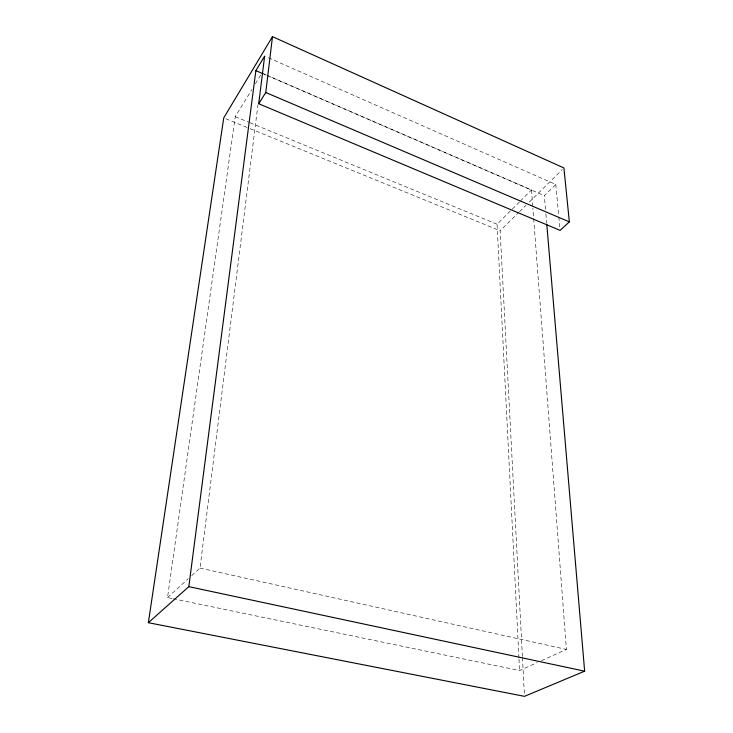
<?xml version="1.0" encoding="UTF-8"?>
<svg xmlns="http://www.w3.org/2000/svg" width="733" height="733" viewBox="0 0 733 733"><rect width="100%" height="100%" fill="white"/><g stroke="black" fill="none" stroke-linecap="round" stroke-linejoin="round"><path stroke-width="0.55" stroke-dasharray="3.67 2.75" d="M191.689 575.643L200.017 568.084L257.943 104.874M172.008 598.485L167.527 597.56L235.256 116.684L251.84 89.554M255.396 83.745L261.324 74.06M518.937 657.996L497.066 224.243L519.486 201.914M520.283 201.117L531.498 189.948L267.16 75.362M522.391 656.411L500.135 230.776L518.707 212.497M519.514 211.7L525.973 205.341M529.208 202.161L562.312 169.57M545.508 209.354L544.344 195.665L555.797 184.505L265.694 56.56M167.527 597.56L188.354 578.667M173.125 598.724L519.569 670.558L537.262 662.577M541.43 660.699L566.417 649.438L532.882 208.199M200.017 568.084L566.417 649.438M225.856 118.764L249.156 128.275M250.21 128.706L500.135 230.776M235.256 116.684L248.982 122.319M250.035 122.75L497.066 224.243M261.91 73.089L266.106 74.903M264.265 74.271L266.363 75.178M267.408 75.636L544.344 195.665M555.797 184.505L558.729 215.832M558.83 216.95L559.875 228.137M545.893 213.917L546.662 223.034M531.498 189.948L532.799 207.054M522.455 657.556L524.361 694.069M518.991 659.141L519.569 670.558"/><path stroke-width="1.1" d="M258.712 103.738L265.767 92.514L272.484 36.65L563.924 167.976L569.339 221.87L560.085 230.373L258.712 103.738L264.65 56.093L255.872 70.634L188.821 586.657L148.359 622.702L524.48 696.35L584.641 671.181L546.763 224.179M148.359 622.702L223.739 117.894L272.484 36.65M188.821 586.657L584.641 671.181M265.767 92.514L569.339 221.87M255.872 70.634L263.211 73.813"/></g></svg>
